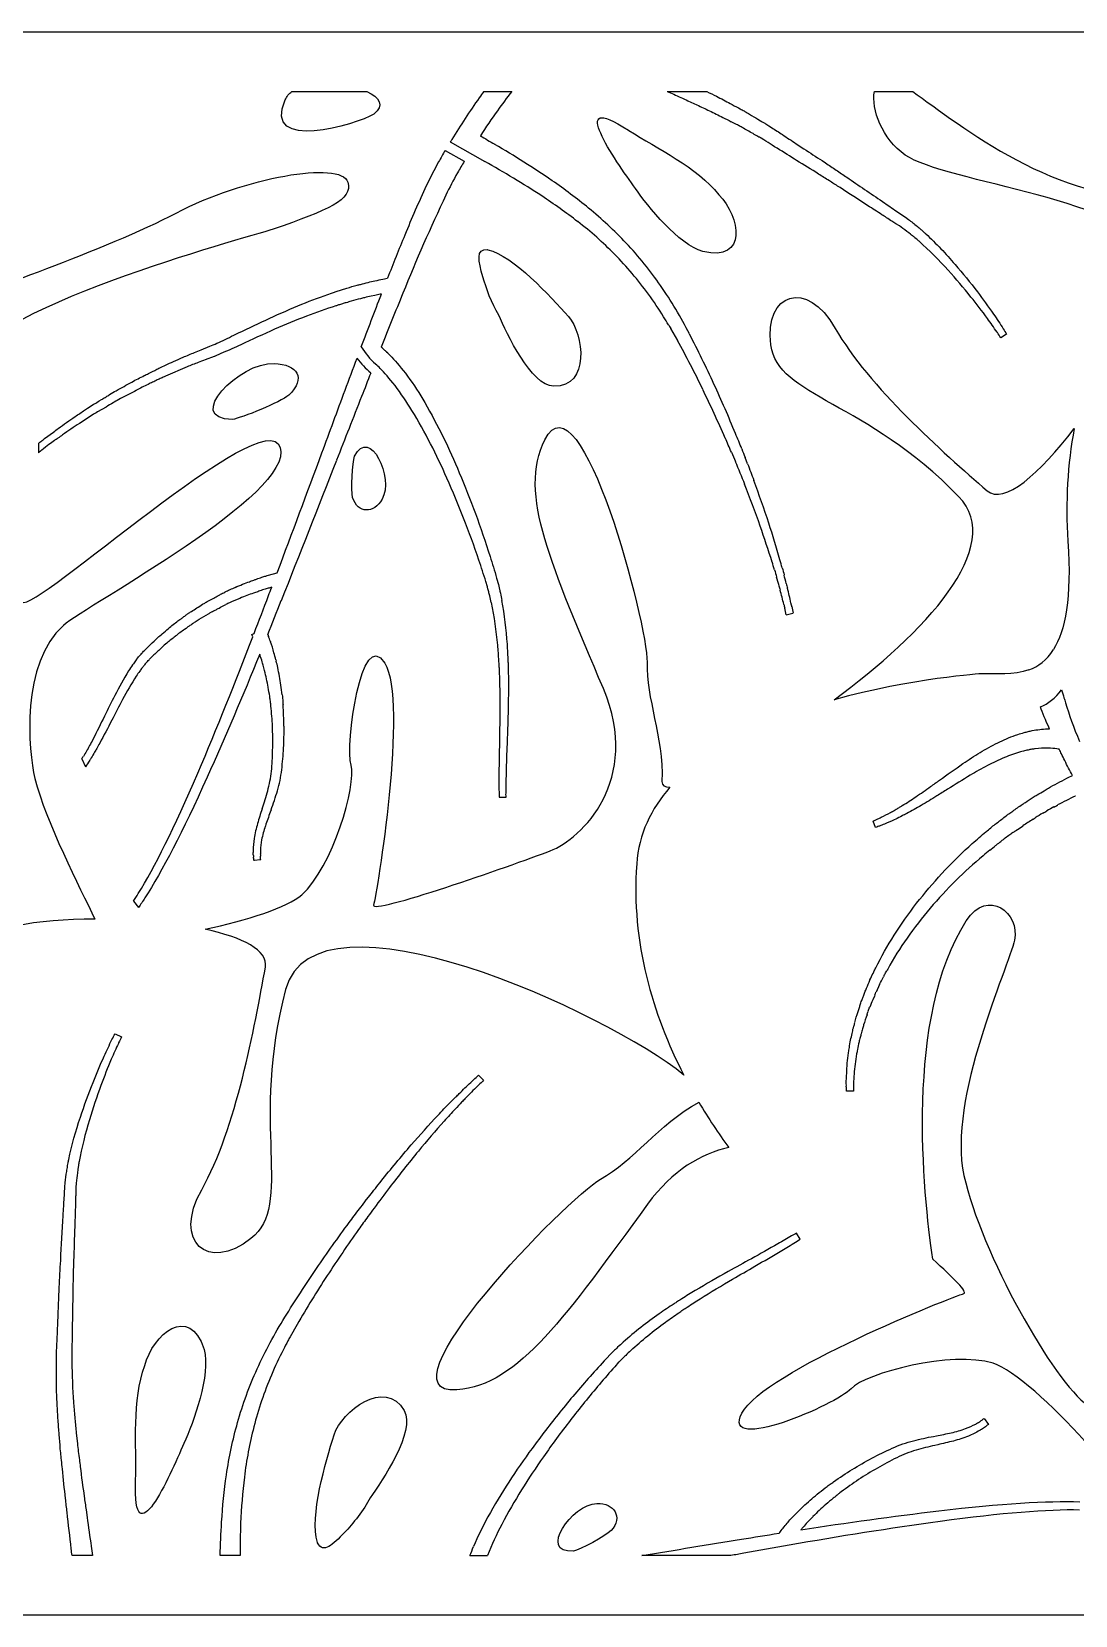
# Model space of a CAD drawing. Header units: metres. Extents: x -136 to 12250, y 0 to 1406.
# Drawn here: x 3196 to 4124, y 0 to 1406 of the extents above; entities that cross this region are included whole.
import ezdxf

# ---------------------------------------------------------------- set-up
doc = ezdxf.new("R2010")
doc.units = ezdxf.units.M
doc.layers.add('PDF_Geometry', color=7, linetype='Continuous')

msp = doc.modelspace()

# ---------------------------------------------------------------- linework, layer by layer
at = {"lineweight": -2}
for p, q in [((0, 1406.3), (12250, 1406.3)), ((3202.4, 1040.6), (3202.5, 1032.4)), ((3240.9, 760.5), (3244.2, 753.5)), ((3286.8, 634.1), (3291.4, 628.7)), ((3585.9, 53.1), (3601.5, 53.1)), ((12250, 0), (0, 0))]:
    msp.add_line(p, q, dxfattribs=at)
for points in [[(3427.7, 1353.2), (3494.2, 1353.2)], [(3598.1, 1353.2), (3623, 1353.2)], [(3761.1, 1353.2), (3796.4, 1353.2)], [(3945.2, 1353.2), (3979.3, 1353.2)], [(3250.4, 53.1), (3232.3, 53.1)], [(3381.6, 53.1), (3363.9, 53.1)], [(3817.8, 53.1), (3738.7, 53.1)]]:
    msp.add_lwpolyline(points, dxfattribs=at)
at = {"layer": 'PDF_Geometry', "lineweight": -2}
for p, q in [((3568.4, 1308.4), (3599, 1291.1)), ((3563.8, 1300.8), (3580.8, 1291.2)), ((3608.1, 1306.2), (3607.9, 1306.4)), ((3764.2, 1142.8), (3770.2, 1132.1)), ((3510.5, 1123.1), (3510.4, 1123.3)), ((3506.1, 1107.3), (3506.1, 1107.3)), ((3830.4, 1028.2), (3830.4, 1028.3)), ((3832.5, 1022.5), (3830.4, 1028.2)), ((3866.9, 888.5), (3872.9, 889.9)), ((3406.1, 871), (3406.2, 871)), ((3408.5, 864.7), (3408.6, 864.4)), ((3413.4, 848.6), (3413.7, 847.3)), ((3419.5, 813.1), (3419.5, 812.2)), ((3420.7, 789.7), (3420.7, 789.6)), ((3401.2, 716.2), (3402, 718.7)), ((4123.8, 727.4), (4123.7, 727.3)), ((3409.1, 715.4), (3408.3, 713.3)), ((4065.7, 693.1), (4065.6, 693.1)), ((4072, 697.6), (4071.5, 697.3)), ((3393.2, 679.2), (3393.2, 679.3)), ((3393.3, 675.3), (3393.3, 675.5)), ((4053.7, 684.3), (4053, 683.6)), ((3393.6, 672.4), (3393.6, 672.5)), ((3400, 670.8), (3393.9, 670.2)), ((4041.7, 674.5), (4041.7, 674.5)), ((3953.7, 567.7), (3953.4, 567)), ((3957.1, 573.9), (3957.1, 573.8)), ((3945.2, 549.9), (3943.8, 546.5)), ((3945.7, 551.1), (3945.2, 549.9)), ((3949.9, 560.1), (3946.7, 553.3)), ((3938.7, 533.4), (3938.7, 533.3))]:
    msp.add_line(p, q, dxfattribs=at)
for points in [[(3598.1, 1353.2, 0.002535), (3594.1, 1347.6, 0.015753), (3569.7, 1310.5, 0.00087), (3568.4, 1308.4, 0.00087)], [(3761.1, 1353.2, -0.000031), (3761.2, 1353.2, 0.001076), (3766.9, 1350.7, -0.006326), (3779.6, 1345), (3787.6, 1341.3, 0.000046), (3798.6, 1336.1, -0.003689), (3810.6, 1330.1, 0.001546), (3818, 1326.4)], [(3796.4, 1353.2, -0.000092), (3805, 1349), (3805, 1349, -0.003537), (3817.1, 1342.5, 0.001094), (3824.4, 1338.6), (3826.1, 1337.7, -0.00018), (3829.4, 1335.9), (3829.5, 1335.9), (3830.2, 1335.5, -0.0008), (3834.3, 1333, -0.001706), (3841.7, 1328.6), (3844.1, 1327.2, 0.001949), (3846.8, 1325.6, 0.000188), (3849, 1324.3, 0.006474), (3849.8, 1323.8, -0.00902), (3851.5, 1322.7), (3853.9, 1321.2, -0.000362), (3863.5, 1314.9, -0.00015), (3875.8, 1306.8), (3882.6, 1302.3, 0.000714), (3898.7, 1291.8), (3901.8, 1289.7, -0.001729), (3911.3, 1283.4, -0.001105), (3920.8, 1277, -0.000301), (3952.3, 1255.5), (3957.4, 1252.1, -0.001276), (3963.5, 1247.9), (3972.8, 1241.6), (3975.5, 1239.6)], [(3847, 1310.2), (3844.6, 1311.7, 0.010601), (3843.2, 1312.5, -0.003391), (3842.2, 1313, 0.00177), (3839.6, 1314.5, -0.001981), (3837.4, 1315.8, -0.000936), (3827.6, 1321.2, 0.002064), (3825.9, 1322.2, -0.002739), (3822.8, 1323.9, -0.001844), (3820.2, 1325.2)], [(3563.8, 1300.8, 0.004179), (3558, 1290.7, 0.018619), (3547.1, 1269.5, 0.011926), (3528, 1225.7, 0.004605), (3512.6, 1187.3)], [(3970.5, 1231.6), (3967.4, 1233.8), (3964.2, 1235.8, -0.002101), (3960.8, 1238, -0.000862), (3956, 1241.1, 0.000813), (3951.9, 1243.8, -0.000269), (3939.4, 1251.8, 0.000435), (3914.7, 1267.8, 0.000586), (3906.1, 1273.3), (3905.2, 1273.9, 0.000839), (3895.6, 1279.9, 0.00032), (3876.1, 1292), (3874.2, 1293.2, -0.000092), (3856.6, 1304.2), (3854.5, 1305.5)], [(3983.2, 1233.5, -0.002667), (3986.6, 1230.7), (3987.2, 1230.2), (3988.7, 1228.8, 0.001004), (3990.9, 1226.8, -0.028413), (4016.9, 1199.7, -0.015963), (4036.8, 1175.2, -0.012037), (4051.1, 1155.5, -0.010393), (4059.8, 1142.5, -0.003497), (4062.7, 1137.8), (4057.5, 1134.5, 0.000544), (4054.5, 1139.1), (4054.2, 1139.5, 0.009312), (4045.6, 1151.7, 0.012218), (4031, 1170.7, 0.016056), (4010.9, 1194.4, 0.02817), (3984.9, 1220.2, 0.000223), (3982.5, 1222.3), (3981.3, 1223.3, 0.002855), (3979, 1225.1, 0.000347), (3977.4, 1226.4), (3977.3, 1226.4)], [(3296.5, 1100.9, 0.001822), (3300.1, 1102.8, 0.000494), (3307.6, 1106.5, -0.004086), (3311.4, 1108.4), (3311.5, 1108.5), (3315.4, 1110.2, -0.000264), (3322.4, 1113.4, -0.000287), (3331, 1117.2, -0.008837), (3341.2, 1121.4, 0.003767), (3346.9, 1123.8), (3354.8, 1126.9), (3356.1, 1127.5, 0.000521), (3362.6, 1130.4, 0.003742), (3377.9, 1137.6), (3380.3, 1138.8, -0.004229), (3407.9, 1151.8, -0.010795), (3436.5, 1164.3, -0.014331), (3462.9, 1174.2), (3468.9, 1176.2, -0.008354), (3472.6, 1177.4, 0.002344), (3474.7, 1178), (3476.4, 1178.5, -0.013307), (3485.7, 1181.2, 0.000482), (3488.6, 1181.9, -0.009225), (3495.3, 1183.7, -0.001224), (3501.4, 1185), (3503.5, 1185.5, -0.013837), (3510, 1186.9), (3512.2, 1187.3)], [(3489.3, 1126.4, -0.001679), (3507.2, 1173.3, 0.005058), (3506.1, 1173.1), (3506, 1173.1, 0.001496), (3501.4, 1172.1), (3498, 1171.4, 0.008387), (3492.3, 1170.1, -0.002793), (3488.7, 1169.2, 0.011181), (3480.3, 1166.9, -0.002213), (3478.2, 1166.3, -0.004748), (3475.8, 1165.6, 0.006727), (3472.5, 1164.7, -0.001924), (3469.1, 1163.6, 0.000078), (3466.6, 1162.8, 0.014897), (3440.7, 1153.7, 0.010709), (3412.3, 1142, 0.004173), (3382.2, 1128.3, -0.003571), (3366.6, 1121.3, -0.00114), (3358.8, 1118), (3358.5, 1117.9), (3350.5, 1114.8, -0.003206), (3344.4, 1112.5, 0.008604), (3334.5, 1108.7), (3315.2, 1100.4, -0.002338), (3311.4, 1098.6, -0.000219), (3308, 1097, -0.000509), (3303.9, 1095, -0.002758), (3299.8, 1093.1)], [(3390.1, 917.9, 0.002367), (3393.7, 919.3, 0.003091), (3396.2, 920.2, -0.008442), (3400.8, 921.8), (3400.9, 921.9, -0.000275), (3404.4, 922.9, 0.001073), (3406.8, 923.6), (3414.6, 925.8, 0.001321), (3454.3, 1032.3, -0.000354), (3474.9, 1087.9, -0.001012), (3485.5, 1116.3, -0.001012)], [(3530.4, 1100.4, -0.024839), (3545.8, 1076.9, -0.032682), (3576.4, 1014.6, -0.011998), (3590.7, 978.4, -0.011909), (3603.7, 940.4, -0.006304), (3609.6, 921.1), (3611.2, 915.4), (3612.2, 911.1, 0.004977), (3612.9, 907.6)], [(3251.4, 1075.4), (3252.3, 1075.8, -0.001479), (3256.5, 1078.5), (3258.5, 1079.6, -0.000743), (3261.7, 1081.6, 0.001136), (3264.9, 1083.5), (3265.7, 1084.1, -0.016132), (3271.6, 1087.5, 0.000056), (3285.4, 1095.2)], [(3289.5, 1087.9), (3289.4, 1087.8, -0.001085), (3275.4, 1080.5, 0.015704), (3269.7, 1077.2), (3268.9, 1076.8, 0.000914), (3262.5, 1073), (3255, 1068.6)], [(3603.4, 905.2, -0.004888), (3602.5, 908.9), (3601.9, 911.4), (3601.5, 913.1), (3601.5, 913.3), (3601.5, 913.3), (3601.4, 913.4), (3600, 918.2, 0.00614), (3593.8, 937.1, 0.011266), (3580.2, 974.4, 0.011681), (3565.4, 1009.8, 0.032356), (3534.3, 1070, 0.0253), (3519.3, 1092)], [(3202.4, 1040.6, 0.000816), (3205.2, 1042.8, -0.001327), (3207.8, 1044.9), (3207.9, 1045), (3215.8, 1050.8, 0.002399), (3220.1, 1054, -0.016843), (3235, 1064.5, -0.000879), (3243.5, 1070.2), (3246.1, 1072)], [(3250.3, 1065.8), (3250.3, 1065.7), (3238.9, 1058.4, 0.016599), (3223.9, 1048.3, -0.002226), (3219.7, 1045.3, 0.000814), (3216.7, 1043.2, -0.000718), (3211.8, 1039.7, 0.001329), (3205.5, 1034.7), (3205.4, 1034.7, -0.000019), (3202.5, 1032.4, -0.000019)], [(3326.4, 883, 0.001047), (3328.1, 884.2, 0.000985), (3330.4, 885.9, 0.000225), (3333.1, 887.9, -0.002124), (3334.4, 888.9, 0.001801), (3335.5, 889.7), (3335.6, 889.7), (3335.7, 889.8, -0.003705), (3338.3, 891.4, 0.00081), (3348.2, 897.8), (3348.3, 897.8, 0.004205), (3349.6, 898.6, -0.005124), (3350.7, 899.3), (3350.9, 899.4), (3351.5, 899.8, -0.005045), (3353.4, 900.8, -0.000506), (3358.3, 903.4, 0.000131), (3362.3, 905.6), (3363.1, 906, 0.002249), (3364.3, 906.7)], [(3344.1, 748, 0.009372), (3392.9, 869), (3392, 871.1), (3394.1, 872, 0.001226), (3406.9, 905.5, 0.000018), (3409.7, 912.9, -0.000345), (3406.6, 912), (3403.9, 911.3, 0.007686), (3399.1, 909.7, -0.002521), (3397.3, 909, -0.003836), (3393.5, 907.7)], [(3381.4, 903.1), (3381.4, 903.1, 0.000782), (3372.3, 899.2), (3372.2, 899.1)], [(3604.7, 899.4), (3604.7, 899.3, -0.02931), (3610.2, 861.6, -0.009802), (3611.3, 847.7, 0.000955), (3611.6, 843.4, 0.00007), (3611.8, 839.1, -0.007165), (3612.2, 825.8, -0.008861), (3612.3, 793.6, -0.000977), (3612, 771.6, 0.003386), (3611.6, 745.1, 0.004349), (3611.7, 731.4), (3611.7, 726.6), (3617.9, 726.6, -0.002834), (3617.9, 731.4, -0.005766), (3618.2, 745, -0.003302), (3619, 770.9, 0.001041), (3619.8, 793.4, 0.008503), (3620.3, 825.9, 0.006572), (3620.2, 839.3, -0.000891), (3620.1, 843.7), (3620.1, 843.8, -0.000045), (3619.9, 847.2, 0.009641), (3619.1, 862.4, 0.02965), (3614.2, 901.3)], [(3332.3, 875.6), (3333.7, 876.6, -0.00125), (3336.2, 878.4, 0.001295), (3338.6, 880.1), (3338.9, 880.3, 0.005408), (3341, 881.8), (3341.9, 882.3, -0.00079), (3343.4, 883.3), (3345.4, 884.5, 0.000401), (3353.4, 889.3, 0.001828), (3354.6, 890.1, -0.001102), (3355.8, 890.7), (3356.2, 891, -0.005263), (3358.1, 892, 0.00339), (3361, 893.4, -0.002226), (3363, 894.5, 0.003113), (3367.8, 897, 0.002476), (3369, 897.6)], [(3296.7, 856.9), (3302.1, 862.1, -0.000623), (3308.2, 868.1), (3308.4, 868.2, -0.000321), (3312.5, 871.7, -0.001147), (3318, 876.4)], [(3324, 869.4), (3323.9, 869.3, 0.000166), (3316.5, 863.3), (3314.2, 861.4), (3312.1, 859.4, 0.00084), (3305, 852.8), (3302.6, 850.6)], [(3290, 849.2, 0.000079), (3288.8, 847.6, 0.010977), (3286.1, 844), (3286.1, 844, 0.000804), (3282.6, 838.7), (3282.5, 838.6, 0.0212), (3270.3, 816.8, 0.00365), (3261.1, 798.5, -0.007405), (3250.8, 777.8, -0.007907), (3247.8, 772.3, 0.002276), (3246.5, 769.9, -0.007988), (3243.7, 765.1, 0.003177), (3242.4, 762.8)], [(3296.8, 844.1), (3296.7, 844.1, -0.00628), (3295.2, 842.1, 0.009733), (3293, 839.2), (3292.4, 838.4, -0.001922), (3289.4, 834.1, 0.021449), (3277.2, 813.2, 0.004154), (3267.6, 794.8, -0.007164), (3256.9, 774.5, -0.007237), (3254.2, 769.7, 0.004225), (3252.4, 766.6, -0.008422), (3249.3, 761.4, 0.002381), (3248, 759.4), (3248, 759.3)], [(3292.9, 852.7, 0.007041), (3294.3, 854.3), (3294.4, 854.4, 0.01186), (3295.1, 855.3)], [(3299.3, 847, 0.005118), (3300.7, 848.6, 0.006074), (3301.5, 849.5)], [(3406.7, 734.3, 0.044453), (3409.7, 751.7, 0.014217), (3410.6, 770.6, 0.014889), (3410.4, 789.4, 0.016529), (3409, 807.4), (3408.9, 808.8, 0.001937), (3408.5, 811.8), (3408.4, 812.9, -0.001956), (3407.9, 816.1, 0.011028), (3406.6, 824), (3406.6, 824.2, 0.018159), (3403.4, 838.9), (3403.4, 839, 0.013274), (3402.1, 843.9, -0.000394), (3401.6, 845.4, 0.014952), (3399.9, 851.1), (3399.8, 851.2, 0.007263), (3399.1, 853.6, -0.008887), (3352.4, 744.3)], [(4111.5, 821.9, 0.008494), (4113.7, 814.7, -0.000655), (4115.1, 810.4)], [(3954.1, 702.6, -0.016654), (3949.7, 700.9, 0.00345), (3948.4, 700.4), (3948.4, 700.4, -0.003233), (3946.3, 699.6), (3944, 705.3, -0.001582), (3946, 706.2, -0.004667), (3947.2, 706.7, 0.015248), (3951.3, 708.7), (3951.4, 708.7, 0.011939), (3959.6, 712.9, -0.001809), (3961.4, 713.9, 0.001542), (3964.6, 715.8, 0.002024), (3967.6, 717.6, -0.000046), (3970, 719, 0.008219), (3982, 726.8, 0.005646), (3995.2, 736, 0.001217), (4003.2, 741.7, -0.006717), (4023.9, 756.3, -0.01388), (4039.2, 766.2, -0.022165), (4054.8, 774.8, -0.028711), (4070.5, 781.5), (4070.6, 781.5, 0.005091), (4072.8, 782.2)], [(4078.2, 783.9, 0.001265), (4081.8, 784.8), (4082, 784.9, 0.002866), (4085.5, 785.6, -0.03806), (4098.9, 787.2), (4099, 787.2, -0.003759), (4100.8, 787.2)], [(3930.7, 536.2, -0.00192), (3931.9, 539.8, 0.002174), (3932.9, 542.9), (3932.9, 543, 0.001257), (3934.3, 546.9, 0.000399), (3935.5, 549.9, 0.004083), (3936.2, 551.7, -0.003402), (3936.8, 553.4), (3936.8, 553.5, 0.003609), (3938.3, 556.9, -0.001015), (3941.3, 564.1), (3941.3, 564.2, 0.000817), (3944.1, 570.1), (3944.7, 571.3, -0.000926), (3946.4, 574.9), (3946.4, 575), (3947, 576.1, -0.002338), (3948.3, 578.6, -0.02712), (3965.1, 607.6, -0.022679), (3985.4, 635.7, -0.019699), (4008.2, 661.9, -0.019948), (4032.2, 685.3, -0.012338), (4038.4, 690.7, 0.000336), (4044.4, 695.9), (4044.5, 695.9, 0.00374), (4048.7, 699.4, -0.011713), (4056.5, 705.5, 0.001419), (4060.2, 708.4), (4062.4, 710, 0.00071), (4064.8, 711.8, -0.001352), (4068.2, 714.2, -0.010993), (4076.6, 720.1, 0.002186), (4079.4, 721.9, -0.012196), (4086.4, 726.5, 0.003424), (4090, 728.7, -0.008435), (4096, 732.3, 0.003934), (4099.8, 734.5), (4099.8, 734.5, -0.014751), (4116.2, 743.3, -0.007637), (4121.3, 745.8, -0.010151), (4114.4, 759, 0.000739), (4111.5, 764.9, -0.000014), (4109.5, 769.1, 0.01982), (4107.4, 769.4), (4107.2, 769.4)], [(4077.6, 767.4, -0.004272), (4075.1, 766.8, 0.027752), (4060.8, 761.7, 0.021611), (4045.7, 754.6, 0.013456), (4030.4, 746, 0.006502), (4010.3, 733.6, -0.00159), (4000.7, 727.6, -0.006446), (3986.8, 719.2, -0.010715), (3974, 712, -0.002573), (3969.9, 709.9), (3968.3, 709, -0.004164), (3962.9, 706.4)], [(4099.1, 770.1, 0.037061), (4088.2, 769.5, 0.003463), (4086.6, 769.3, -0.001217), (4085.1, 769.1, -0.002764), (4081.8, 768.4)], [(3935.7, 524.3, -0.002503), (3934.7, 520.9), (3934.7, 520.8)], [(3227.6, 394.2, -0.001752), (3228.3, 398.8), (3228.4, 399.6), (3228.8, 401.7, -0.000486), (3229.4, 404.7, -0.028398), (3239.7, 442.4, -0.015702), (3251, 473.3, -0.011944), (3260.9, 496.6, -0.010127), (3267.8, 511.3, -0.003962), (3270.5, 516.5), (3276.2, 513.6, 0.000273), (3273.7, 508.5), (3273.5, 507.9, 0.00937), (3267.2, 493.8, 0.012021), (3258, 470.6, 0.015994), (3247.7, 439.9, 0.028142), (3238.6, 402.9, -0.00013), (3238, 399.6), (3237.7, 397.9, 0.002336), (3237.3, 395, -0.000199), (3237, 392.9), (3237, 392.8)], [(3922.2, 499.6), (3922.3, 499.8, 0.003529), (3923, 504.1, -0.005849), (3924.1, 510.8), (3924.1, 510.9, -0.000956), (3925.4, 516.8), (3925.7, 517.8)], [(3933.4, 516.4, -0.002431), (3933.1, 515), (3932.6, 513.1, 0.001537), (3931.6, 509.2, 0.007025), (3930.2, 502.4, -0.003449), (3929.4, 498.5)], [(3363.9, 53.1, -0.007543), (3365.2, 82.7, -0.020519), (3369.5, 124.8, -0.031856), (3379.4, 171.2, -0.0377), (3396.8, 218.9, -0.032764), (3421.4, 264.7, -0.012209), (3449.5, 308, -0.009594), (3478.5, 348.7, -0.00646), (3487.7, 360.9, 0.001701), (3492.8, 367.6), (3492.9, 367.7), (3496.8, 372.7, 0.000977), (3506.9, 385.6, -0.008896), (3533.7, 417.7, -0.009393), (3557.3, 444, -0.000764), (3562.8, 449.7, 0.000299), (3567.5, 454.6, -0.005162), (3573.3, 460.3, 0.002146), (3576.4, 463.4, -0.012413), (3586.5, 473.2, 0.001835), (3589.1, 475.5, -0.000041), (3593.6, 479.8), (3598, 475.1, 0.001055), (3593.6, 470.8, -0.003522), (3591, 468.3, 0.011865), (3581.4, 458.6, -0.00092), (3578.5, 455.6, 0.004021), (3572.8, 449.6, -0.001492), (3568, 444.4, 0.000277), (3562.9, 438.8, 0.009558), (3540.1, 412.3, 0.009171), (3514.3, 379.8, -0.000392), (3500.7, 361.7, -0.002446), (3495.2, 354.2, 0.005783), (3486.9, 342.6, 0.009094), (3459, 301.7, 0.011908), (3432.3, 258.3), (3426, 247.2, -0.001689), (3424.1, 243.7, 0.008322), (3420.1, 236, 0.01896), (3409.4, 213.3, 0.037497), (3393.8, 167.3, 0.032216), (3385.4, 122.7, 0.021284), (3382.1, 81.9, 0.007362), (3381.6, 53.1)], [(3927.2, 481), (3927.2, 480.9, 0.021456), (3926.7, 471.7, -0.002657), (3926.7, 469.5, -0.001137), (3926.6, 465.4), (3920.4, 465.5, -0.002815), (3920.3, 469.6, 0.004688), (3920.3, 471.9, -0.021845), (3920.6, 481.4)], [(3218.4, 226.7, -0.010306), (3218.4, 228.8), (3218.5, 231.8, -0.00053), (3219, 243.7, -0.000413), (3219.7, 259), (3220, 267.5, 0.000687), (3220.8, 287.5), (3221, 291.4, -0.002001), (3221.5, 303.3, -0.001352), (3222.2, 315.1, -0.000103), (3224.4, 354.9), (3224.8, 361.2, -0.000616), (3225.2, 368.9), (3225.9, 380.6), (3226.3, 384.1)], [(3236.1, 383.9), (3235.8, 379.9), (3235.7, 376, -0.002503), (3235.5, 371.8, -0.001589), (3235.3, 365.8, 0.000787), (3235.2, 360.7, -0.000032), (3234.7, 345.3, 0.000477), (3233.7, 314.7, 0.000291), (3233.3, 304), (3233.3, 302.9, 0.000708), (3233.1, 291.1, 0.000475), (3232.7, 267.2), (3232.6, 264.8, -0.000196), (3232.3, 243.3), (3232.2, 240.7, -0.000405), (3232, 231.4), (3232, 228.5, 0.012519), (3232, 226.8, -0.007277), (3232.1, 225.7, -0.000152), (3232.1, 222.5, -0.00272), (3232.2, 219.9, -0.000918), (3232.6, 208.2, 0.004157), (3232.6, 206.2, -0.000774), (3232.7, 202.5, 0.000282), (3232.9, 199.5, 0.00185), (3233.1, 196.9, -0.00152), (3233.7, 188.2, 0.00365), (3234.8, 174.4, -0.000023), (3236.1, 161.7), (3237, 152.6, 0.006126), (3238.8, 138.2, -0.00157), (3239.6, 131.8, 0.005244), (3243.1, 105.5, -0.001543), (3244.7, 93.6), (3245.7, 87, 0.000352), (3249.3, 61.3, 0.000825), (3250.4, 53.1, 0.000825)], [(3728.7, 235.1), (3728.8, 235.2, -0.029415), (3759.6, 260.3, -0.010287), (3771.4, 268.7, 0.000308), (3775.1, 271.2, 0.000907), (3778.9, 273.7, -0.007161), (3790.5, 281.2, -0.008907), (3819.2, 298.5, -0.000821), (3839.1, 310, 0.003313), (3862.9, 324, 0.004333), (3875.1, 331.3), (3879.4, 333.9), (3876.1, 339.4, -0.003157), (3871.7, 336.9, -0.006099), (3859.5, 329.8, -0.003328), (3835.9, 316.7, 0.001043), (3815.4, 305.3, 0.008362), (3786.1, 288.4, 0.006713), (3774.2, 281.1, -0.000772), (3770.3, 278.6), (3770.2, 278.6, 0.000084), (3767.2, 276.6, 0.009642), (3754.1, 267.8, 0.029721), (3722.1, 242.6, 0.016697), (3717.1, 238, -0.004002), (3714.4, 235.5), (3711, 232.3), (3706.8, 227.8, 0.006491), (3692.7, 212.2, 0.011972), (3665.7, 180.3, 0.011992), (3641, 148.1, 0.032685), (3601.8, 87.4, 0.024806), (3589.1, 61.1)], [(3232.3, 53.1, -0.000614), (3231.6, 59.1, -0.000128), (3227.9, 91.5, 0.001717), (3226.5, 103.7, -0.005259), (3223.7, 130, 0.002316), (3222.9, 137.8, -0.007007), (3221.6, 151.1), (3220.9, 160.6, -0.000116), (3219.9, 173.1), (3219.9, 173.2, -0.003521), (3219.1, 187.4, 0.001621), (3218.7, 196.1), (3218.6, 198, -0.000085), (3218.5, 201.9), (3218.5, 202.1), (3218.5, 202.9, -0.000189), (3218.5, 207.9, -0.001263), (3218.4, 216.9), (3218.4, 219.7, 0.001123), (3218.4, 223, 0.000003), (3218.4, 225.7)], [(3724.3, 230.8, -0.007019), (3721.4, 228.1), (3719.6, 226.2), (3718.2, 224.9), (3718.2, 224.9), (3718.1, 224.8), (3718, 224.7), (3714.5, 220.8, 0.005909), (3700.9, 205.1, 0.011126), (3674.9, 173, 0.011754), (3651.2, 140.8, 0.032317), (3614.2, 80.8, 0.027617), (3601.5, 53.1)], [(3738.7, 53.1, -0.001295), (3827.1, 67.6, -0.00115), (3860.5, 72.9), (3860.6, 73, 0.005194), (3861.7, 74.4, -0.012509), (3864.9, 78.4), (3865.1, 78.7, -0.016185), (3872, 86.6, -0.013514), (3876.7, 91.4), (3877.7, 92.4, -0.011588), (3882, 96.6, -0.018497), (3894.4, 107.5, -0.011551), (3901.5, 113.1, 0.00216), (3905.1, 115.9), (3905.9, 116.4, 0.002317), (3909, 118.6, -0.015061), (3925.4, 129.5), (3925.5, 129.5, -0.014697), (3943, 139.5, -0.015363), (3961.1, 148.4, -0.045043), (3980, 155.1, -0.017024), (3997.9, 158.9), (4000.3, 159.4, 0.010327), (4013.6, 162.1, 0.0287), (4026.3, 165.8, 0.03804), (4035.3, 169.9, 0.003365), (4038.5, 171.7, 0.006896), (4039.7, 172.6, -0.009836), (4040.7, 173.3, -0.005496), (4042.7, 174.8), (4046.5, 169.6, 0.002074), (4044.6, 168.1), (4044.6, 168.1, 0.00703), (4043.9, 167.5, -0.011574), (4042.2, 166.3), (4042.1, 166.2, 0.00367), (4040.4, 165.1, 0.000751), (4038.8, 164.1), (4038.7, 164.1, -0.038221), (4028.8, 159.2, -0.029408), (4015.4, 154.8, -0.010041), (4001.5, 151.5), (3998.8, 150.9, 0.016831), (3982.3, 146.7, 0.044342), (3965.1, 140, 0.014513), (3947.9, 130.7, 0.014797), (3931.2, 120.5, 0.016795), (3915.8, 109.6), (3914.6, 108.7, 0.000997), (3912.1, 106.8), (3911.3, 106.1, -0.002738), (3908.7, 104, 0.011075), (3902.2, 98.5), (3902.1, 98.4, 0.018136), (3890.6, 87.7), (3890.6, 87.6, 0.01372), (3886.9, 83.8, 0.001815), (3885.8, 82.6, 0.015315), (3881.7, 78), (3881.6, 77.9, 0.007996), (3879.9, 75.9, -0.008903), (4002.4, 92.8)], [(4003.6, 83.4, 0.009399), (3869.4, 62.2)], [(3869.4, 62.2), (3869.4, 62.2, 0.001447), (3829.2, 55.1, 0.000928), (3817.8, 53.1)]]:
    msp.add_lwpolyline(points, format="xyb", dxfattribs=at)
for points in [[(3726.6, 1318.8), (3727.1, 1318.6)], [(3601.5, 1212.8), (3601.8, 1212.7)], [(3288.8, 119.3), (3288.8, 119.8)], [(3450.5, 64.4), (3450.5, 64.6)]]:
    msp.add_lwpolyline(points, dxfattribs=at)
for centre, radius, start, end in [((4139, 953.5), 652.7, 142.2329, 144.1105), ((4183.6, 929.4), 703, 144.6485, 146.8369), ((33641.8, 51991), 58915, 239.336053, 239.350506), ((3127, 493.8), 944.2, 55.7212, 59.37), ((3866.9, 1114.9), 336, 150.3789, 154.2011), ((4219.3, 906.5), 745.4, 148.9258, 149.8375), ((3140.6, 476.1), 935.1, 57.0129, 60.6454), ((3378.5, 866.1), 494.9, 50.8004, 55.5057), ((4917.3, 616.4), 1498.6, 154.5194, 158.1571), ((3397.4, 873.1), 462.2, 52.0507, 56.924), ((3472.6, 969.2), 340.3, 44.7325, 52.081), ((3465.5, 973.2), 356.9, 43.4442, 50.7563), ((3489.6, 997.1), 323, 34.657, 43.305), ((3493.7, 991.2), 309.8, 35.9635, 44.5931), ((8315.5, -785.4), 5174.6, 157.7495, 158.3202), ((3491.3, 988.3), 313.5, 31.7263, 36.1315), ((3440.3, 964), 382.4, 27.0494, 34.5434), ((3552.9, 1023.4), 242.6, 30.3709, 32.3258), ((4205.6, 1408), 514.9, 210.5768, 211.0036), ((3551.6, 1165.9), 73.8, 212.3502, 227.7763), ((3390.3, 988.9), 180.2, 49.0135, 49.6548), ((2865.8, 635.6), 1031.8, 26.0497, 28.766), ((2881.4, 669.5), 1014.1, 24.7061, 27.5053), ((3551.6, 1165.9), 82.6, 216.8446, 229.3329), ((3436.7, 1038.8), 97.5, 44.651, 47.9379), ((3603.1, 1233.3), 143.9, 228.8956, 229.9078), ((3723.3, 1344.5), 307, 226.1388, 226.4739), ((3438.8, 1044), 106.7, 43.3678, 46.8185), ((16204.4, -3915.7), 13661.9, 158.44701, 158.54106), ((2615.9, 518.1), 1307.8, 23.7824, 25.8647), ((2666.8, 572.6), 1249.6, 22.4317, 24.6295), ((44388.7, -14967.1), 43935.5, 158.57425, 158.65344), ((3238.4, 789.7), 628.7, 22.7617, 24.0133), ((3298.7, 829), 567.7, 21.3625, 22.8528), ((4625, 1372.6), 875.4, 202.8324, 203.4176), ((4755.4, 1401.6), 997.6, 201.5145, 201.9778), ((-11924.3, 7020.9), 16518.1, 338.25407, 338.71883), ((18002.9, 6772.5), 15301.8, 202.06315, 202.14445), ((8681.1, 2864.1), 5186.5, 200.7974, 200.9714), ((2802, 598.2), 1105.3, 19.5099, 21.5744), ((2785.7, 619.5), 1121.8, 18.1985, 20.2497), ((3021.1, 676.6), 872.5, 17.2517, 19.4574), ((2997.4, 689.5), 898.8, 16.0107, 18.173), ((706.2, -10.3), 3287.1, 16.593, 16.7205), ((5287.4, 1353.7), 1492.8, 196.5522, 196.8101), ((16.6, -119.8), 3987.4, 15.2666, 15.3757), ((9731.6, 2534.5), 6083.6, 195.29057, 195.35217), ((3356.4, 779.9), 521.7, 14.9207, 15.7986), ((4287.1, 1027.4), 441.4, 194.8519, 195.3624), ((3449.5, 816.2), 429.2, 13.4796, 14.5228), ((4403.6, 1045), 551.9, 193.4927, 193.9307), ((4728.9, -2090.2), 3293.1, 114.2359, 114.4091), ((-2659.7, 3330.8), 6545.6, 337.92651, 338.21092), ((3585.7, 834), 286.2, 12.8635, 15.4907), ((3607.5, 845.6), 268.9, 11.4469, 14.3305), ((4184.3, 971.4), 327.9, 192.9774, 193.5891), ((-6161.3, -1470.6), 10302, 13.23831, 13.27132), ((4109.2, 947.3), 243.1, 191.4734, 192.2557), ((17825.9, 3883.3), 14270.4, 192.08447, 192.10836), ((3480.2, 898.5), 79, 200.415, 201.66), ((3319.3, 834.3), 94.3, 18.8382, 21.827), ((3260.5, 811.6), 157.3, 15.9509, 19.6337), ((3299.5, 820.7), 117.2, 13.7362, 16.8892), ((3298.6, 817.3), 119, 11.8333, 14.5999), ((3204.1, 795.1), 216, 8.225, 12.4395), ((3224.6, 796.8), 195.4, 6.0584, 8.61), ((3790.6, 856.4), 373.6, 185.9964, 186.6661), ((3927.8, 850.3), 509.7, 184.2855, 184.7059), ((3111, 785.6), 309.6, 0.7413, 4.2309), ((3094.8, 787.3), 325.9, 356.9884, 0.3989), ((3103.6, 786.1), 317, 353.6277, 357.1238), ((3312, 763.1), 107.3, 343.2222, 353.5139), ((3167, 806.7), 258.8, 339.3549, 343.2439), ((4201.5, 535.3), 206.6, 117.9256, 119.8938), ((3893.9, 1110.1), 445.4, 298.2655, 298.743), ((4256.4, 439.5), 317, 114.7517, 117.9128), ((3718.8, 609.4), 335.1, 161.4202, 163.7662), ((3706, 602), 317.7, 159.5059, 161.8589), ((4217.4, 493), 250.9, 121.5121, 123.9678), ((3812, 1146.1), 517.8, 301.9854, 302.2469), ((4174.3, 572.6), 160.7, 119.5872, 122.3836), ((3971.1, 927.8), 248.6, 299.8935, 300.8496), ((3461.5, 678.9), 68.3, 170.7551, 179.6801), ((3506.6, 670.9), 114.1, 163.6245, 170.4331), ((3507.7, 666.8), 109.2, 161.7835, 168.4546), ((4188.7, 518.1), 214, 125.1223, 127.8023), ((6108.5, -2170), 3517.2, 125.4479, 125.5085), ((2934.4, 2292.3), 1958.8, 305.3842, 305.4837), ((2999.1, 2296.2), 1925.3, 303.8684, 304.0566), ((3553.7, 682.7), 160.5, 181.2231, 181.8604), ((3228, 672.8), 165.3, 0.9336, 1.6076), ((3426.7, 678), 33.5, 184.5972, 188.0444), ((3463.3, 676.5), 63.7, 168.9487, 177.5154), ((3785.4, 673.8), 385.8, 179.2015, 179.7324), ((3451.6, 679.2), 52.1, 183.9151, 185.4714), ((4146.4, 553.9), 159.7, 128.1502, 130.9319), ((3376.7, 1528), 1081.8, 308.336, 308.6901), ((3745.7, 1094.8), 513.2, 306.8888, 307.4231), ((3368.7, 670), 25.1, 5.7592, 7.6405), ((3088.3, 632.4), 308, 7.0351, 7.4601), ((3362.8, 670.4), 37.1, 4.0576, 5.8609), ((3301.1, 662.7), 99.2, 4.6625, 6.0018), ((4308.3, 357.6), 414.1, 130.0676, 134.5637), ((4316, 353), 422.8, 134.8738, 139.4254), ((4281.4, 385.5), 375.4, 139.7621, 144.8839), ((4230.1, 422.3), 312.3, 144.9976, 150.9621), ((2781.9, 1161), 1313.5, 332.776, 333.1128), ((3778.7, 659.1), 197.4, 332.396, 333.3046), ((3858.7, 625.8), 111.2, 330.1599, 331.2284), ((4119.4, 481), 187, 150.2379, 150.7986), ((3603.6, 708.4), 376.5, 335.3009, 335.6645), ((-5539.6, 3914.2), 10063.2, 340.36923, 340.387), ((3247.8, 786), 735.6, 340.1624, 340.4605), ((7572.8, -952.7), 3926.5, 157.5549, 157.6576), ((3568.2, 620.9), 371.9, 344.7585, 345.2544)]:
    msp.add_arc(centre, radius, start, end, dxfattribs=at)
for points in [[(3421.7, 1345.7), (3422.9, 1348.7), (3425, 1351.2), (3427.7, 1353.2)], [(3494.2, 1353.2), (3505.3, 1348), (3510.2, 1340.6), (3500.6, 1333.1)], [(3733, 1267), (3714.7, 1292.2), (3670.8, 1355.4), (3726.6, 1318.8)], [(3972.6, 1296.7), (3952.1, 1310.7), (3942.4, 1337.8), (3945.2, 1353.2)], [(3979.3, 1353.2), (4020.9, 1323.5), (4109.9, 1251.8), (4200.3, 1260.1)], [(3500.6, 1333.1), (3484.9, 1323.7), (3401.2, 1298.6), (3421.7, 1345.7)], [(3820.2, 1325.2), (3819.5, 1325.6), (3818.7, 1326), (3818, 1326.4)], [(3727.1, 1318.6), (3752.5, 1302.3), (3787.1, 1286.3), (3807.1, 1261.5)], [(3854.5, 1305.5), (3852, 1307.1), (3849.5, 1308.6), (3847, 1310.2)], [(4191.6, 1207.5), (4176.7, 1256.6), (4007.9, 1272.5), (3972.6, 1296.7)], [(3324.8, 1245.2), (3384.9, 1276.8), (3471.2, 1292.2), (3477.3, 1272.7)], [(3477.3, 1272.7), (3482.2, 1257.2), (3459.7, 1247.6), (3411.1, 1231)], [(3792.8, 1211), (3771.3, 1217.2), (3743.8, 1251.2), (3733, 1267)], [(3807.1, 1261.5), (3826, 1242), (3833.1, 1201.7), (3792.8, 1211)], [(3139.9, 1170.3), (3139.9, 1170.3), (3264.6, 1213.6), (3324.8, 1245.2)], [(3975.5, 1239.6), (3978.1, 1237.7), (3980.7, 1235.7), (3983.2, 1233.5)], [(3411.1, 1231), (3384, 1221.9), (3148.8, 1160.8), (3130.3, 1101.3)], [(3977.3, 1226.4), (3975.3, 1228.2), (3972.9, 1229.8), (3970.5, 1231.6)], [(3597.3, 1188.7), (3593.4, 1202.5), (3590.9, 1213.8), (3601.5, 1212.8)], [(3601.8, 1212.7), (3624.7, 1207.3), (3657, 1171.3), (3673.4, 1153.4)], [(3512.2, 1187.3), (3512.4, 1187.3), (3512.5, 1187.3), (3512.6, 1187.3)], [(3611.4, 1154.7), (3605.1, 1164.6), (3600.2, 1178.7), (3597.3, 1188.7)], [(3853.3, 1128.1), (3847.3, 1174.6), (3885.3, 1187.1), (3910.5, 1142.8)], [(3660.2, 1091.4), (3640.4, 1092), (3618.4, 1138.3), (3611.4, 1154.7)], [(3673.4, 1153.4), (3686.9, 1137.7), (3693.2, 1091), (3660.2, 1091.4)], [(3910.5, 1142.8), (3940, 1091.1), (4006.3, 1032.7), (4045.4, 998.6)], [(4020.1, 993.6), (3938, 1078.7), (3859.3, 1081.7), (3853.3, 1128.1)], [(3374.8, 1062), (3331.1, 1061.8), (3381.2, 1113.3), (3411.8, 1111.7)], [(3411.8, 1111.7), (3432.8, 1110.7), (3440.7, 1098.9), (3424.8, 1083.4)], [(3516.4, 1117.3), (3520.6, 1113), (3525.3, 1107.3), (3530.4, 1100.4)], [(3285.4, 1095.2), (3289, 1097.3), (3292.8, 1099.1), (3296.5, 1100.9)], [(3519.3, 1092), (3514.3, 1098.4), (3509.9, 1103.6), (3506.1, 1107.3)], [(3652.3, 1043.8), (3684.3, 1106.7), (3744.1, 878.9), (3743.2, 846.4)], [(3299.8, 1093.1), (3296.2, 1091.3), (3292.8, 1089.7), (3289.5, 1087.9)], [(3424.8, 1083.4), (3417.7, 1077.6), (3382.7, 1063), (3374.8, 1062)], [(3187.8, 899.7), (3198.9, 889.6), (3404.6, 1079), (3417.3, 1037.2)], [(3246.1, 1072), (3247.9, 1073.2), (3249.7, 1074.3), (3251.4, 1075.4)], [(3255, 1068.6), (3253.3, 1067.7), (3251.8, 1066.8), (3250.3, 1065.8)], [(3483.3, 1029.3), (3497, 1056.5), (3518.5, 1009.7), (3507.8, 991.1)], [(3704.4, 822.9), (3659.3, 930.3), (3628.2, 996.5), (3652.3, 1043.8)], [(4045.4, 998.6), (4060.2, 985.7), (4092.3, 1013.9), (4122.8, 1053.9)], [(4122.8, 1053.9), (4117, 1022.4), (4114.8, 988.8), (4117.2, 953.9)], [(3417.3, 1037.2), (3429.9, 995.5), (3245.9, 897.6), (3224.6, 879)], [(3481.6, 992.7), (3480.2, 998.9), (3481.4, 1024), (3483.3, 1029.3)], [(3507.8, 991.1), (3500.6, 978.4), (3486.2, 977.9), (3481.6, 992.7)], [(3909.4, 813.1), (3989.5, 871.7), (4062.8, 949.4), (4020.1, 993.6)], [(4117.2, 953.9), (4120.6, 903.2), (4114.7, 874.1), (4104.3, 857.6)], [(3377.1, 912.7), (3381.7, 914.9), (3386.1, 916.5), (3390.1, 917.9)], [(3364.3, 906.7), (3365.5, 907.3), (3366.7, 908), (3368.1, 908.6)], [(3393.5, 907.7), (3389.6, 906.4), (3385.6, 905), (3381.4, 903.1)], [(3604.7, 899.4), (3604.4, 901.3), (3603.9, 903.2), (3603.4, 905.2)], [(3612.9, 907.6), (3613.4, 905.6), (3613.8, 903.4), (3614.2, 901.3)], [(3372.2, 899.1), (3371.2, 898.7), (3370.1, 898.2), (3369, 897.6)], [(3224.6, 879), (3186.9, 846), (3193.2, 767.1), (3199.3, 743.2)], [(3318, 876.4), (3320.7, 878.8), (3323.6, 880.9), (3326.4, 883)], [(3332.3, 875.6), (3329.5, 873.6), (3326.6, 871.6), (3324, 869.4)], [(3480.2, 755), (3475, 772.2), (3489.2, 879.4), (3510.2, 845.5)], [(3290, 849.2), (3290.9, 850.5), (3291.9, 851.7), (3292.9, 852.7)], [(3295.1, 855.3), (3295.5, 855.8), (3296, 856.3), (3296.7, 856.9)], [(3299.3, 847), (3298.3, 846), (3297.4, 845.1), (3296.8, 844.1)], [(3302.6, 850.6), (3302.3, 850.3), (3301.9, 849.9), (3301.5, 849.5)], [(3510.2, 845.5), (3531.2, 811.7), (3502.9, 639.5), (3500.2, 630.7)], [(3743.2, 846.4), (3742.3, 814), (3757.7, 781.1), (3756.5, 740.5)], [(4082.6, 839.6), (4090.7, 842.6), (4098.3, 848), (4104.3, 857.6)], [(4041, 836.2), (4041, 836.2), (3978.2, 832.1), (3909.4, 813.1)], [(4082.6, 839.6), (4068.7, 834.5), (4053.3, 836.4), (4041, 836.2)], [(3657.2, 678.9), (3685.1, 689.7), (3738.7, 741.3), (3704.4, 822.9)], [(4092.8, 806.8), (4099.7, 809.6), (4106.1, 814.3), (4111.5, 821.9)], [(4100.8, 787.2), (4097.2, 795.1), (4094.6, 801.3), (4092.8, 806.8)], [(4115.1, 810.4), (4118.3, 800), (4122, 788.5), (4127.6, 776.1)], [(4072.8, 782.2), (4074.5, 782.8), (4076.4, 783.4), (4078.2, 783.9)], [(3240.9, 760.5), (3241.4, 761.3), (3241.9, 762.1), (3242.4, 762.8)], [(4081.8, 768.4), (4080.4, 768.2), (4079, 767.8), (4077.6, 767.4)], [(4107.2, 769.4), (4105.3, 769.7), (4102.7, 770), (4099.1, 770.1)], [(3248, 759.3), (3246.6, 757.2), (3245.4, 755.3), (3244.2, 753.5)], [(3291.2, 640.9), (3305.7, 664), (3323, 699.1), (3344.1, 748)], [(3436.4, 639.8), (3463.9, 664.2), (3485.4, 737.8), (3480.2, 755)], [(3199.3, 743.2), (3209.2, 704), (3239, 646.8), (3252.6, 618.3)], [(3352.4, 744.3), (3330.3, 695.4), (3312.3, 660.4), (3297.1, 637.2)], [(3402, 718.7), (3403.7, 723.7), (3405.4, 728.9), (3406.7, 734.3)], [(3763.6, 735.3), (3746.8, 716.3), (3735.9, 693.8), (3734, 667.2)], [(3756.5, 740.5), (3756.4, 737), (3758.9, 735.3), (3763.6, 735.3)], [(3962.9, 706.4), (3959.4, 704.8), (3956.6, 703.5), (3954.1, 702.6)], [(3500.2, 630.7), (3497.5, 621.8), (3621.8, 665.4), (3657.2, 678.9)], [(3734, 667.2), (3729, 597.3), (3748.1, 533.7), (3775.9, 479.8)], [(3775.9, 479.8), (3708.1, 535.4), (3448.6, 654.1), (3422.1, 555.6)], [(3286.8, 634.1), (3288.2, 636.2), (3289.7, 638.5), (3291.2, 640.9)], [(3297.1, 637.2), (3295.2, 634.2), (3293.3, 631.4), (3291.4, 628.7)], [(3350.6, 609.2), (3387.3, 617.2), (3424, 628.8), (3436.4, 639.8)], [(4026.9, 616.7), (4046.2, 646.4), (4074.9, 623.5), (4069.7, 599.6)], [(3252.6, 618.3), (3201.6, 618), (3153.8, 610.4), (3139.2, 594.3)], [(3404.1, 575.6), (3406.8, 590.6), (3383.9, 602), (3350.6, 609.2)], [(3997.1, 316.3), (3988.6, 374.6), (3972.2, 532.2), (4026.9, 616.7)], [(4069.7, 599.6), (4064.5, 575.8), (4009.8, 458.7), (4024.8, 390.5)], [(3347.5, 377.9), (3378, 431.9), (3394.6, 522.5), (3404.1, 575.6)], [(3422.1, 555.6), (3390.1, 436.7), (3429.5, 364.9), (3391.3, 334.6)], [(3927.8, 526.3), (3928.6, 529.5), (3929.5, 532.8), (3930.7, 536.2)], [(3925.7, 517.8), (3926, 519.6), (3926.4, 521.3), (3926.9, 523.1)], [(3934.7, 520.8), (3934.2, 519.4), (3933.8, 517.9), (3933.4, 516.4)], [(3938.7, 533.3), (3937.5, 530.3), (3936.6, 527.2), (3935.7, 524.3)], [(3920.6, 481.4), (3920.7, 486.9), (3921.5, 493.4), (3922.2, 499.6)], [(3929.4, 498.5), (3928.5, 492.5), (3927.6, 486.2), (3927.2, 481)], [(3701.9, 387.2), (3731.4, 403.8), (3752.6, 435.1), (3789.4, 455.8)], [(3789.2, 455.7), (3797.7, 441.5), (3806.6, 428), (3815.8, 415.4)], [(3815.8, 415.4), (3791.6, 410), (3765.9, 395.5), (3743.7, 365.1)], [(3226.3, 384.1), (3226.6, 387.4), (3226.9, 390.8), (3227.6, 394.2)], [(3237, 392.8), (3236.6, 389.9), (3236.3, 387), (3236.1, 383.9)], [(3574.3, 200.2), (3501, 195.1), (3672.4, 370.7), (3701.9, 387.2)], [(4024.8, 390.5), (4039.9, 322.3), (4104.4, 207.2), (4134.9, 186.5)], [(3391.3, 334.6), (3353, 304.4), (3321.5, 331.7), (3347.5, 377.9)], [(3743.7, 365.1), (3671.9, 267.3), (3629.5, 204.1), (3574.3, 200.2)], [(4024.8, 285.7), (4028.3, 286.6), (4015.8, 299.4), (3997.1, 316.3)], [(3827.5, 179.5), (3846.5, 216.4), (4015.5, 283.4), (4024.8, 285.7)], [(3296.9, 221.9), (3304.2, 249.2), (3336.4, 277.2), (3349.7, 236.2)], [(3218.4, 225.7), (3218.4, 226), (3218.4, 226.4), (3218.4, 226.7)], [(3349.7, 236.2), (3355.7, 213.7), (3340.1, 170.9), (3331.7, 152.7)], [(3728.7, 235.1), (3727.2, 233.8), (3725.8, 232.3), (3724.3, 230.8)], [(4050.8, 223.8), (4014.3, 235.3), (3937.1, 215.1), (3924.5, 201.2)], [(3288.8, 119.8), (3289.7, 151.3), (3285.5, 190.7), (3296.9, 221.9)], [(3465.1, 160.4), (3471.9, 180.9), (3510.3, 211.5), (3527.5, 181.8)], [(4178.5, 85.1), (4189.2, 97), (4087.3, 212.4), (4050.8, 223.8)], [(3924.5, 201.2), (3911.9, 187.4), (3808.5, 142.6), (3827.5, 179.5)], [(3527.5, 181.8), (3537.7, 163.8), (3508, 119.3), (3497.1, 104.3)], [(3450.5, 64.6), (3443, 88.1), (3457.8, 136.1), (3465.1, 160.4)], [(3331.7, 152.7), (3319.1, 122.9), (3286.1, 49.9), (3288.8, 119.3)], [(3497.1, 104.3), (3491.7, 93.4), (3481.8, 81.4), (3474.3, 73.5)], [(3677.8, 57.1), (3646.1, 54.7), (3676.4, 98.9), (3698.7, 99.4)], [(3698.7, 99.4), (3714, 99.7), (3722.1, 87.2), (3711.4, 75.2)], [(4002.4, 92.8), (4058, 99.3), (4099, 101.9), (4127.8, 100.8)], [(4127.6, 93.5), (4099.2, 94.1), (4058.7, 90.8), (4003.6, 83.4)], [(3474.3, 73.5), (3464.1, 62.6), (3455.3, 54.3), (3450.5, 64.4)], [(3711.4, 75.2), (3706.6, 70.5), (3683.5, 58.2), (3677.8, 57.1)], [(3585.9, 53.1), (3586.8, 55.6), (3587.9, 58.3), (3589.1, 61.1)]]:
    msp.add_open_spline(points, degree=3, dxfattribs=at)

doc.saveas('drawing.dxf')
